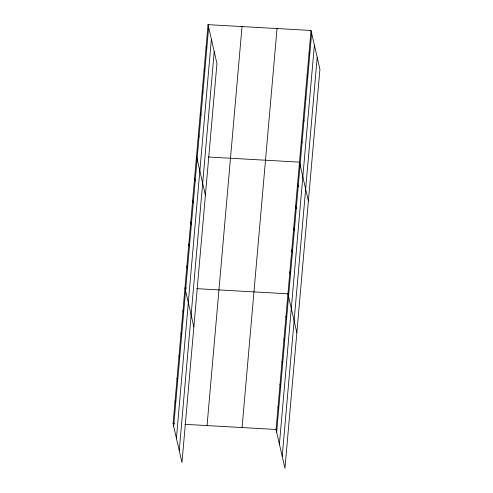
<?xml version="1.0" encoding="UTF-8"?>
<svg xmlns="http://www.w3.org/2000/svg" width="493" height="493" viewBox="0 0 493 493"><rect width="100%" height="100%" fill="white"/><g stroke="black" fill="none" stroke-linecap="round" stroke-linejoin="round"><path stroke-width="0.74" d="M208.04 24.65L216.945 63.523L181.972 462.533L173.074 423.66L208.04 24.65L311.028 30.467L319.926 69.34L284.96 468.35L276.055 429.477L311.028 30.467M173.684 426.34L208.656 27.331M176.42 438.283L211.386 39.274M179.242 450.59L214.209 51.58M207.054 425.576L242.026 26.567M242.069 427.554L277.041 28.545M276.672 432.158L311.638 33.148M279.408 444.101L314.374 45.091M282.224 456.407L317.19 57.398M208.323 156.99L299.485 162.142L308.39 201.015M186.44 288.078L184.961 287.998L193.866 326.871M196.781 288.664L287.949 293.81L296.848 332.689M173.074 423.66L174.547 423.74M184.893 424.325L276.055 429.477M309.099 52.412L309.715 55.093M307.176 74.357L307.792 77.037M305.253 96.301L305.87 98.982M303.331 118.246L303.947 120.927M301.408 140.191L302.024 142.871M297.562 184.086L298.179 186.767M295.64 206.031L296.25 208.712M293.717 227.976L294.327 230.656M291.794 249.92L292.404 252.601M289.872 271.865L290.482 274.546M285.965 316.42L286.581 319.1M283.98 339.036L284.597 341.711M282.002 361.646L282.612 364.321M206.117 46.595L206.727 49.275M280.018 384.257L280.634 386.931M204.194 68.539L204.805 71.22M278.04 406.867L278.65 409.547M202.272 90.484L202.882 93.165M200.349 112.435L200.959 115.109M198.426 134.379L199.036 137.06M196.497 156.324L205.402 195.197M194.575 178.269L195.191 180.949M192.652 200.213L193.268 202.894M190.729 222.158L191.346 224.839M188.807 244.103L189.423 246.783M186.884 266.047L187.5 268.728M182.977 310.608L183.593 313.289M180.999 333.219L181.609 335.899M179.014 355.829L179.631 358.51M177.036 378.439L177.646 381.12M175.052 401.049L175.668 403.73"/></g></svg>
